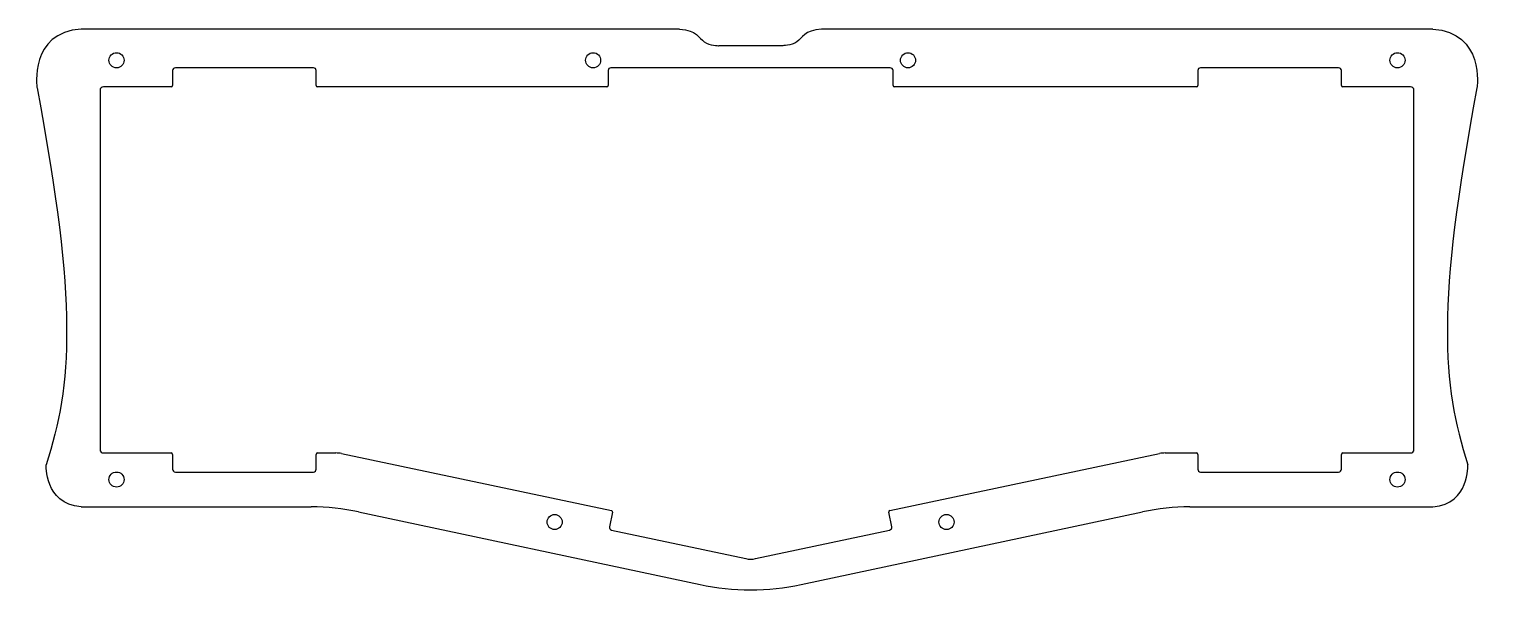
# Model space of a CAD drawing. Header units: millimetres. Extents: x 0 to 309, y 3 to 122.
import ezdxf

# ---------------------------------------------------------------- set-up
doc = ezdxf.new("R2010")
doc.units = ezdxf.units.MM
doc.layers.get('0').update_dxf_attribs({"lineweight": 25, "true_color": 0x000000})

msp = doc.modelspace()

# ---------------------------------------------------------------- linework, layer by layer
for p, q in [((138, 122.13), (10.91, 122.13)), ((297.96, 122.13), (168.14, 122.13)), ((159.82, 118.63), (146.32, 118.63)), ((30.31, 113.33), (30.31, 110.18)), ((60.21, 113.93), (30.91, 113.93)), ((60.81, 110.18), (60.81, 113.33)), ((122.82, 113.33), (122.82, 110.18)), ((182.72, 113.93), (123.42, 113.93)), ((183.32, 110.18), (183.32, 113.33)), ((248.06, 113.33), (248.06, 110.18)), ((277.96, 113.93), (248.66, 113.93)), ((278.56, 110.18), (278.56, 113.33)), ((14.91, 109.18), (14.91, 32.93)), ((30.01, 109.88), (15.61, 109.88)), ((122.52, 109.88), (61.11, 109.88)), ((247.76, 109.88), (183.62, 109.88)), ((293.26, 109.88), (278.86, 109.88)), ((293.96, 32.93), (293.96, 109.18)), ((15.61, 32.23), (30.01, 32.23)), ((30.31, 31.93), (30.31, 28.78)), ((60.81, 28.78), (60.81, 31.93)), ((61.11, 32.23), (64.98, 32.23)), ((66.22, 32.1), (123.51, 20.02)), ((182.64, 20.02), (239.91, 32.1)), ((241.15, 32.23), (247.76, 32.23)), ((248.06, 31.93), (248.06, 28.78)), ((278.56, 28.78), (278.56, 31.93)), ((278.86, 32.23), (293.26, 32.23)), ((30.91, 28.18), (60.21, 28.18)), ((248.66, 28.18), (277.96, 28.18)), ((10.91, 20.79), (59.78, 20.79)), ((69.82, 19.73), (142.33, 4.32)), ((123.74, 19.66), (123.09, 16.58)), ((163.82, 4.32), (236.33, 19.73)), ((183.06, 16.58), (182.41, 19.66)), ((246.37, 20.79), (297.96, 20.79)), ((123.55, 15.87), (152.04, 9.82)), ((154.12, 9.82), (182.6, 15.87))]:
    msp.add_line(p, q)
for centre in [(18.41, 115.53), (119.63, 115.53), (186.51, 115.53), (290.46, 115.53), (18.41, 26.59), (290.46, 26.59), (111.46, 17.58), (194.68, 17.58)]:
    msp.add_circle(centre, 1.6)
for centre, radius, start, end in [((30.91, 113.33), 0.6, 90, 180), ((60.21, 113.33), 0.6, 0, 90), ((123.42, 113.33), 0.6, 90, 180), ((182.72, 113.33), 0.6, 0, 90), ((248.66, 113.33), 0.6, 90, 180), ((277.96, 113.33), 0.6, 0, 90), ((15.61, 109.18), 0.7, 90, 180), ((30.01, 110.18), 0.3, 270, 0), ((61.11, 110.18), 0.3, 180, 270), ((122.52, 110.18), 0.3, 270, 0), ((183.62, 110.18), 0.3, 180, 270), ((247.76, 110.18), 0.3, 270, 0), ((278.86, 110.18), 0.3, 180, 270), ((293.26, 109.18), 0.7, 0, 90), ((15.61, 32.93), 0.7, 180, 270), ((30.01, 31.93), 0.3, 0, 90), ((61.11, 31.93), 0.3, 90, 180), ((64.98, 26.23), 6, 78.0901, 90), ((241.15, 26.23), 6, 90, 101.9133), ((247.76, 31.93), 0.3, 0, 90), ((278.86, 31.93), 0.3, 90, 180), ((293.26, 32.93), 0.7, 270, 0), ((30.91, 28.78), 0.6, 180, 270), ((60.21, 28.78), 0.6, 270, 0), ((248.66, 28.78), 0.6, 180, 270), ((277.96, 28.78), 0.6, 270, 0), ((59.78, -27.51), 48.3, 78.0001, 90), ((123.45, 19.73), 0.3, 348.0002, 78.0901), ((182.7, 19.73), 0.3, 101.9133, 192.0003), ((246.37, -27.51), 48.3, 90, 101.9999), ((123.68, 16.46), 0.6, 168.0002, 258.0001), ((182.48, 16.46), 0.6, 281.9999, 12.0003), ((153.08, 14.71), 5, 258.0001, 281.9999), ((153.08, 54.89), 51.7, 258.0001, 281.9999)]:
    msp.add_arc(centre, radius, start, end)
for points in [[(10.91, 122.13), (-0.16, 121.49), (1.52, 109.68), (1.52, 109.68)], [(138, 122.13), (141.69, 121.91), (142.46, 118.57), (146.32, 118.63), (146.32, 118.63)], [(168.14, 122.13), (164.44, 121.91), (163.68, 118.57), (159.82, 118.63), (159.82, 118.63)], [(297.96, 122.13), (309.02, 121.49), (307.35, 109.68), (307.35, 109.68)], [(1.52, 109.68), (10.22, 63.5), (8.96, 47), (3.48, 29.73)], [(307.35, 109.68), (298.65, 63.5), (299.91, 47), (305.39, 29.73)], [(10.91, 20.79), (2.95, 21.49), (3.48, 29.73), (3.48, 29.73)], [(297.96, 20.79), (305.92, 21.49), (305.39, 29.73), (305.39, 29.73)]]:
    msp.add_open_spline(points, degree=3)

doc.saveas('drawing.dxf')
